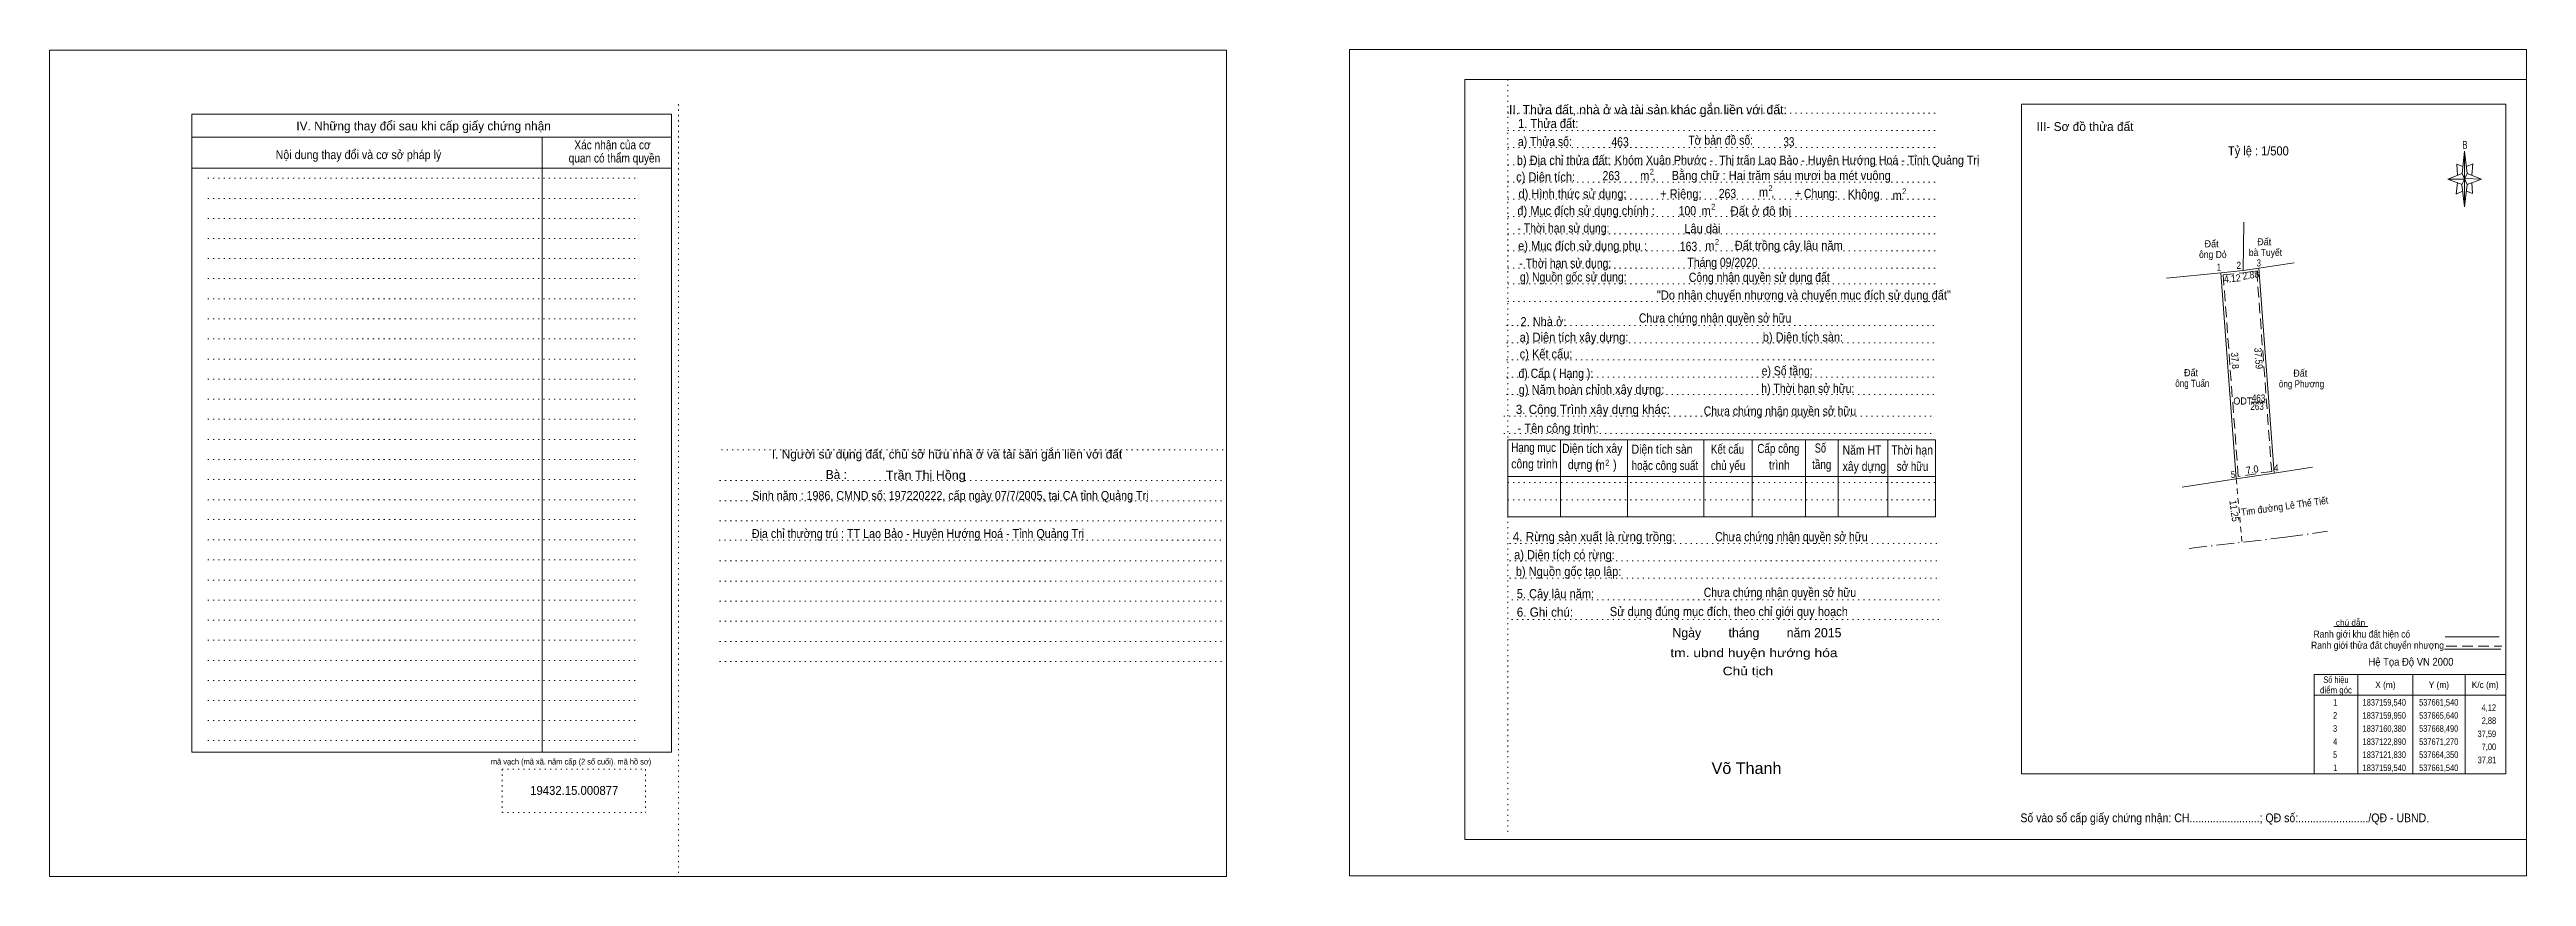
# Model space of a CAD drawing. Header units: metres. Extents: x 537264 to 537717, y 1837049 to 1837200.
import ezdxf
from ezdxf.enums import TextEntityAlignment as Align

# ---------------------------------------------------------------- set-up
doc = ezdxf.new("R2010")
doc.units = ezdxf.units.M
doc.header["$LTSCALE"] = 0.65
for name, pattern in [('DOT_DASHED', [7.7, 5, -1.2, 0.3, -1.2]), ('DOTTED', [1.5, 0.3, -1.2]), ('MEDIUM_DASHED', [4.5, 3, -1.5]), ('SHORT_DASHED', [2.7, 1.5, -1.2])]:
    doc.linetypes.add(name, pattern=pattern)
for name, color, linetype, lineweight in [('1', 7, 'DOTTED', 13), ('10', 7, 'Continuous', 13), ('2', 7, 'Continuous', 13), ('30', 7, 'Continuous', 13), ('7', 7, 'Continuous', 13)]:
    doc.layers.add(name, color=color, linetype=linetype, lineweight=lineweight)
for name, color, linetype in [('11', 7, 'Continuous'), ('18', 7, 'Continuous'), ('20', 7, 'Continuous'), ('4', 7, 'Continuous'), ('50', 7, 'Continuous'), ('9', 7, 'Continuous')]:
    doc.layers.add(name, color=color, linetype=linetype)

msp = doc.modelspace()

# ---------------------------------------------------------------- linework, layer by layer
at = {"layer": '1', "linetype": 'Continuous'}
for p, q in [((537523.17, 1837194.93), (537717.47, 1837194.93)), ((537523.17, 1837194.93), (537523.17, 1837055.85)), ((537717.47, 1837194.93), (537717.47, 1837055.85)), ((537523.17, 1837055.85), (537717.47, 1837055.85))]:
    msp.add_line(p, q, dxfattribs=at)
at = {"layer": '1'}
for p, q in [((537531.03, 1837194.93), (537531.03, 1837057.02)), ((537379.25, 1837190.37), (537379.25, 1837049.12)), ((537531.03, 1837188.74), (537609.31, 1837188.74)), ((537531.03, 1837185.6), (537609.31, 1837185.6)), ((537531.03, 1837182.45), (537609.31, 1837182.45)), ((537531.03, 1837179.3), (537609.31, 1837179.3)), ((537293.12, 1837176.84), (537371.36, 1837176.84)), ((537531.03, 1837176.14), (537609.31, 1837176.14)), ((537293.12, 1837173.16), (537371.36, 1837173.16)), ((537531.03, 1837173), (537609.31, 1837173)), ((537293.12, 1837169.5), (537371.36, 1837169.5)), ((537293.12, 1837165.82), (537371.36, 1837165.82)), ((537531.03, 1837169.85), (537609.31, 1837169.85)), ((537531.03, 1837166.7), (537609.31, 1837166.7)), ((537293.12, 1837162.14), (537371.36, 1837162.14)), ((537531.03, 1837163.54), (537609.31, 1837163.54)), ((537293.12, 1837158.48), (537371.36, 1837158.48)), ((537531.03, 1837160.41), (537609.31, 1837160.41)), ((537531.03, 1837157.53), (537609.31, 1837157.53)), ((537293.12, 1837154.8), (537371.36, 1837154.8)), ((537531.03, 1837154.32), (537609.31, 1837154.32)), ((537293.12, 1837151.12), (537371.36, 1837151.12)), ((537293.12, 1837147.45), (537371.36, 1837147.45)), ((537530.82, 1837149.91), (537609.09, 1837149.91)), ((537293.12, 1837143.78), (537371.36, 1837143.78)), ((537530.82, 1837146.75), (537609.09, 1837146.75)), ((537530.82, 1837143.6), (537609.09, 1837143.6)), ((537293.12, 1837140.1), (537371.36, 1837140.1)), ((537530.82, 1837140.46), (537609.09, 1837140.46)), ((537293.12, 1837136.43), (537371.36, 1837136.43)), ((537530.82, 1837137.31), (537609.09, 1837137.31)), ((537293.12, 1837132.75), (537371.36, 1837132.75)), ((537530.31, 1837133.34), (537608.58, 1837133.34)), ((537530.31, 1837130.18), (537608.58, 1837130.18)), ((537293.12, 1837129.08), (537371.36, 1837129.08)), ((537293.12, 1837125.42), (537371.36, 1837125.42)), ((537387.12, 1837127.18), (537479.57, 1837127.18)), ((537293.12, 1837121.73), (537371.36, 1837121.73)), ((537386.79, 1837121.53), (537479.25, 1837121.53)), ((537531.03, 1837121.16), (537609.31, 1837121.16)), ((537293.12, 1837118.04), (537371.36, 1837118.04)), ((537386.79, 1837117.84), (537479.25, 1837117.84)), ((537531.03, 1837118), (537609.31, 1837118)), ((537293.12, 1837114.39), (537371.36, 1837114.39)), ((537386.79, 1837114.17), (537479.25, 1837114.17)), ((537293.12, 1837110.72), (537371.36, 1837110.72)), ((537293.12, 1837107.04), (537371.36, 1837107.04)), ((537386.7, 1837110.66), (537479.15, 1837110.66)), ((537386.79, 1837106.83), (537479.25, 1837106.83)), ((537531.37, 1837110.01), (537609.63, 1837110.01)), ((537531.37, 1837106.86), (537609.63, 1837106.86)), ((537293.12, 1837103.35), (537371.36, 1837103.35)), ((537386.79, 1837103.16), (537479.25, 1837103.16)), ((537531.37, 1837103.71), (537609.63, 1837103.71)), ((537293.12, 1837099.68), (537371.36, 1837099.68)), ((537386.79, 1837099.48), (537479.25, 1837099.48)), ((537531.78, 1837099.74), (537610.04, 1837099.74)), ((537293.12, 1837096), (537371.36, 1837096)), ((537386.79, 1837095.79), (537479.25, 1837095.79)), ((537531.74, 1837096.12), (537609.97, 1837096.12)), ((537293.12, 1837092.33), (537371.36, 1837092.33)), ((537293.12, 1837088.65), (537371.36, 1837088.65)), ((537386.79, 1837092.12), (537479.25, 1837092.12)), ((537386.79, 1837088.44), (537479.25, 1837088.44)), ((537293.12, 1837084.99), (537371.36, 1837084.99)), ((537293.12, 1837081.32), (537371.36, 1837081.32)), ((537293.12, 1837077.63), (537371.36, 1837077.63)), ((537293.12, 1837073.96), (537371.36, 1837073.96)), ((537346.99, 1837068.72), (537373.22, 1837068.72)), ((537346.99, 1837068.72), (537346.99, 1837060.84)), ((537373.22, 1837068.72), (537373.22, 1837060.84)), ((537346.99, 1837060.84), (537373.22, 1837060.84))]:
    msp.add_line(p, q, dxfattribs=at)
at = {"layer": '1', "linetype": 'Continuous'}
for points in [[(537264.15, 1837049.12), (537479.57, 1837049.12), (537479.57, 1837200.3), (537264.15, 1837200.3)], [(537502.07, 1837049.24), (537717.47, 1837049.24), (537717.47, 1837200.39), (537502.07, 1837200.39)]]:
    msp.add_lwpolyline(points, close=True, dxfattribs=at)
at = {"layer": '10'}
for p, q in [((537531.03, 1837129.02), (537609.31, 1837129.02)), ((537531.03, 1837129.02), (537531.03, 1837114.92)), ((537540.66, 1837129.02), (537540.66, 1837114.92)), ((537552.93, 1837129.02), (537552.93, 1837114.92)), ((537566.9, 1837129.02), (537566.9, 1837114.92)), ((537575.75, 1837129.02), (537575.75, 1837114.92)), ((537585.53, 1837129.02), (537585.53, 1837114.92)), ((537591.5, 1837129.02), (537591.5, 1837114.92)), ((537600.6, 1837129.02), (537600.6, 1837114.92)), ((537609.31, 1837129.02), (537609.31, 1837114.92)), ((537531.03, 1837122.31), (537609.31, 1837122.31)), ((537531.03, 1837114.92), (537609.31, 1837114.92))]:
    msp.add_line(p, q, dxfattribs=at)
at = {"layer": '2'}
for p, q in [((537290.22, 1837188.55), (537377.95, 1837188.55)), ((537290.22, 1837188.55), (537290.22, 1837071.86)), ((537377.95, 1837188.55), (537377.95, 1837071.86)), ((537290.22, 1837184.34), (537377.95, 1837184.34)), ((537354.33, 1837184.34), (537354.33, 1837071.86)), ((537290.22, 1837178.68), (537377.95, 1837178.68)), ((537290.22, 1837071.86), (537377.95, 1837071.86))]:
    msp.add_line(p, q, dxfattribs=at)
msp.add_lwpolyline([(537625.05, 1837190.43), (537713.7, 1837190.43), (537713.7, 1837067.91), (537625.05, 1837067.91)], close=True, dxfattribs=at)
at = {"layer": '30'}
for p, q in [((537705.68, 1837177.72), (537706.13, 1837181.82)), ((537705.68, 1837175.73), (537703.05, 1837176.68)), ((537706.63, 1837175.73), (537706.13, 1837171.64)), ((537706.63, 1837177.72), (537709.25, 1837176.68)), ((537707.46, 1837176.04), (537707.57, 1837174.04)), ((537707.57, 1837174.04), (537706.47, 1837174.47))]:
    msp.add_line(p, q, dxfattribs=at)
for points in [[(537705.84, 1837178.98), (537704.72, 1837179.4), (537704.87, 1837177.41)], [(537706.47, 1837178.98), (537707.66, 1837179.51), (537707.46, 1837177.41)], [(537706.13, 1837176.68), (537705.68, 1837177.72), (537703.05, 1837176.68)], [(537704.83, 1837176.04), (537704.63, 1837173.94), (537705.78, 1837174.47)], [(537706.13, 1837176.68), (537706.63, 1837175.73), (537709.25, 1837176.68)]]:
    msp.add_lwpolyline(points, dxfattribs=at)
for points in [[(537706.13, 1837181.82), (537706.63, 1837177.72), (537706.13, 1837176.68)], [(537706.13, 1837176.68), (537703.05, 1837176.68), (537705.68, 1837177.72), (537706.63, 1837175.73), (537709.25, 1837176.68), (537706.13, 1837176.78)], [(537706.13, 1837176.68), (537706.13, 1837171.64), (537705.62, 1837175.73)]]:
    msp.add_lwpolyline(points, close=True, dxfattribs=at)
at = {"layer": '7'}
for p, q in [((537668.49, 1837160.38), (537674.93, 1837161.35)), ((537661.54, 1837159.54), (537651.59, 1837158.56)), ((537661.54, 1837159.54), (537664.35, 1837121.83)), ((537667.07, 1837135.91), (537669.66, 1837135.91)), ((537664.35, 1837121.83), (537654.46, 1837120.32)), ((537671.27, 1837122.89), (537664.35, 1837121.83)), ((537671.27, 1837122.89), (537678.32, 1837123.97)), ((537682.22, 1837094.85), (537688.45, 1837094.85)), ((537702.57, 1837092.95), (537712.47, 1837092.95)), ((537702.5, 1837090.72), (537712.75, 1837090.72)), ((537686.63, 1837086.09), (537686.63, 1837067.91)), ((537696.66, 1837086.09), (537696.66, 1837067.91)), ((537706.23, 1837086.09), (537706.23, 1837067.91)), ((537678.59, 1837082.26), (537713.7, 1837082.26))]:
    msp.add_line(p, q, dxfattribs=at)
at = {"layer": '7', "linetype": 'SHORT_DASHED'}
msp.add_line((537664.35, 1837121.83), (537665.41, 1837110.35), dxfattribs=at)
at = {"layer": '7', "linetype": 'DOT_DASHED'}
for p, q in [((537655.75, 1837109.14), (537673.35, 1837111.18)), ((537673.35, 1837111.18), (537681.06, 1837112.26))]:
    msp.add_line(p, q, dxfattribs=at)
at = {"layer": '7', "linetype": 'MEDIUM_DASHED'}
msp.add_line((537702.79, 1837091.25), (537712.94, 1837091.25), dxfattribs=at)
at = {"layer": '7'}
for points in [[(537661.54, 1837159.54), (537665.64, 1837159.95), (537665.72, 1837168.8)], [(537671.27, 1837122.89), (537668.49, 1837160.38), (537665.64, 1837159.95)]]:
    msp.add_lwpolyline(points, dxfattribs=at)
at = {"layer": '7', "linetype": 'MEDIUM_DASHED'}
msp.add_lwpolyline([(537661.97, 1837159.18), (537665.69, 1837159.55), (537668.12, 1837159.92), (537670.84, 1837123.23), (537664.72, 1837122.29)], close=True, dxfattribs=at)
at = {"layer": '7'}
msp.add_lwpolyline([(537678.59, 1837086.09), (537713.7, 1837086.09), (537713.7, 1837067.91), (537678.59, 1837067.91)], close=True, dxfattribs=at)

# ---------------------------------------------------------------- texts
at = {"layer": '1', "width": 0.85}
msp.add_text('mã vạch (mã xã. năm cấp (2 số cuối). mã hồ sơ)', height=1.05, dxfattribs=at).set_placement((537359.6, 1837069.6), align=Align.CENTER)
at = {"layer": '10'}
for s, p in [('IV. Những thay đổi sau khi cấp giấy chứng nhận', (537332.61, 1837185.6)), ('III- Sơ đồ thửa đất', (537636.675, 1837185.49)), ('I. Người sử dụng đất, chủ sở hữu nhà ở và tài sản gắn liền với đất', (537428.4, 1837125.56))]:
    msp.add_text(s, height=1.627, dxfattribs=at).set_placement(p, align=Align.CENTER)
for s, height, width, p in [('Xác nhận của cơ', 1.627, 0.85, (537367.18, 1837182.14)), ('Nội dung thay đổi và cơ sở pháp lý', 1.627, 0.9, (537320.69, 1837180.35)), ('  Khóm Xuân Phước -  Thị trấn Lao Bảo - Huyện Hướng Hoá - Tỉnh Quảng Trị', 1.63, 0.9, (537583.45, 1837179.36)), ('Bằng chữ : Hai trăm sáu mươi ba mét vuông', 1.68, 0.9, (537581.075, 1837176.52)), ('Địa chỉ thường trú : TT Lao Bảo - Huyện Hướng Hoá - Tỉnh Quảng Trị', 1.63, 0.9, (537423.085, 1837111.04))]:
    msp.add_text(s, height=height, dxfattribs=dict(at, width=width)).set_placement(p, align=Align.CENTER)
at = {"layer": '11', "width": 0.95}
msp.add_text('19432.15.000877', height=1.63, dxfattribs=at).set_placement((537360.18, 1837064.04), align=Align.CENTER)
at = {"layer": '18'}
for s, width, p in [('Trần Thị Hồng', 1.05, (537424.51, 1837121.73)), ('Sinh năm : 1986, CMND số: 197220222, cấp ngày 07/7/2005, tại CA tỉnh Quảng Trị          ', 0.9, (537431.75, 1837118))]:
    msp.add_text(s, height=1.63, dxfattribs=dict(at, width=width)).set_placement(p, align=Align.CENTER)
at = {"layer": '2'}
for s, p in [('II. Thửa đất, nhà ở và tài sản khác gắn liền với đất:', (537531.25, 1837188.55)), (',', (537557.48, 1837176.52)), (',', (537579.23, 1837173.43))]:
    msp.add_text(s, height=1.679, dxfattribs=at).set_placement(p)
for s, height, width, p in [('a) Thửa số:', 1.679, 0.85, (537532.89, 1837182.73)), ('1. Thửa đất:', 1.679, 0.9, (537532.92, 1837186.03)), ('Tờ bản đồ số:', 1.679, 0.85, (537564.07, 1837182.98)), ('c) Diện tích:', 1.679, 0.9, (537532.57, 1837176.26)), ('d) Hình thức sử dụng:', 1.679, 0.9, (537532.99, 1837173.16)), ('m', 1.679, 0.9, (537555.25, 1837176.48)), ('2', 1.05, 0.8, (537557.04, 1837177.53)), ('+ Riêng:', 1.679, 0.9, (537558.92, 1837173.16)), ('m', 1.679, 0.9, (537576.98, 1837173.48)), ('2', 1.05, 0.8, (537578.76, 1837174.53)), ('+ Chung:', 1.679, 0.85, (537583.59, 1837173.22)), ('Không', 1.679, 0.9, (537593.24, 1837173.1)), ('2', 1.05, 0.8, (537603.23, 1837173.94)), ('đ) Mục đích sử dụng chính : ', 1.679, 0.9, (537532.79, 1837170.07)), ('100', 1.68, 0.85, (537562.31, 1837170.07)), ('m', 1.679, 0.9, (537566.48, 1837170.07)), ('2', 1.05, 0.8, (537568.26, 1837171.12)), ('Đất ở đô thị', 1.679, 0.95, (537571.76, 1837170.02)), ('m', 1.679, 0.9, (537601.44, 1837172.89)), ('- Thời hạn sử dụng: ', 1.679, 0.85, (537532.79, 1837166.91)), ('e) Mục đích sử dụng phụ : ', 1.679, 0.9, (537532.92, 1837163.66)), ('Lâu dài', 1.679, 0.9, (537563.34, 1837166.8)), ('2', 1.05, 0.8, (537568.95, 1837164.69)), ('Đất trồng cây lâu năm', 1.679, 0.9, (537572.57, 1837163.72)), ('- Thời hạn sử dụng: ', 1.679, 0.85, (537533.13, 1837160.47)), ('163', 1.68, 0.85, (537562.52, 1837163.54)), ('Tháng 09/2020', 1.679, 0.85, (537563.91, 1837160.62)), ('m', 1.679, 0.9, (537567.15, 1837163.66)), ('g) Nguồn gốc sử dụng: ', 1.679, 0.85, (537533.25, 1837157.95)), ('a) Diện tích xây dựng:', 1.679, 0.9, (537533.21, 1837146.93)), ('2. Nhà ở:', 1.679, 0.9, (537533.35, 1837149.76)), ('b) Diện tích sàn:', 1.679, 0.9, (537577.7, 1837146.97)), ('c) Kết cấu:', 1.679, 0.9, (537533.21, 1837143.87)), ('đ) Cấp ( Hạng ):', 1.679, 0.85, (537532.99, 1837140.32)), ('g) Năm hoàn chỉnh xây dựng:', 1.679, 0.9, (537533.04, 1837137.37)), ('h) Thời hạn sở hữu:', 1.679, 0.85, (537577.43, 1837137.58)), ('e) Số tầng:', 1.679, 0.85, (537577.5, 1837140.78)), ('3. Công Trình xây dựng khác:', 1.679, 0.95, (537532.5, 1837133.73)), ('- Tên công trình:', 1.679, 0.9, (537532.83, 1837130.28)), ('công trình', 1.679, 0.85, (537531.67, 1837123.77)), ('Hạng mục', 1.679, 0.8, (537531.67, 1837126.77)), ('Diện tích xây', 1.679, 0.85, (537540.97, 1837126.59)), ('  dựng (     )', 1.679, 0.85, (537540.97, 1837123.63)), ('m', 1.679, 0.85, (537547.21, 1837123.56)), ('2', 1.057, 0.75, (537548.89, 1837124.29)), ('hoặc công suất', 1.679, 0.8, (537553.7, 1837123.46)), ('Diện tích sàn', 1.679, 0.85, (537553.7, 1837126.45)), ('chủ yếu', 1.679, 0.8, (537568.2, 1837123.46)), ('Kết cấu', 1.679, 0.8, (537568.2, 1837126.45)), ('Cấp công', 1.679, 0.8, (537576.71, 1837126.57)), ('    trình', 1.679, 0.85, (537576.71, 1837123.56)), ('tầng', 1.679, 0.8, (537586.75, 1837123.65)), (' Số', 1.679, 0.75, (537586.75, 1837126.66)), ('xây dựng', 1.679, 0.85, (537592.31, 1837123.32)), ('Năm HT', 1.679, 0.85, (537592.31, 1837126.29)), ('Thời hạn', 1.679, 0.85, (537601.23, 1837126.29)), ('  sở hữu', 1.679, 0.8, (537601.23, 1837123.32)), ('4. Rừng sản xuất là rừng trồng:', 1.679, 0.95, (537531.95, 1837110.44)), ('a) Diện tích có rừng:', 1.679, 0.9, (537532.2, 1837107.14)), ('b) Nguồn gốc tạo lập:', 1.679, 0.9, (537532.5, 1837104.09)), ('5. Cây lâu năm:', 1.679, 0.9, (537532.68, 1837100)), ('6. Ghi chú:', 1.679, 0.95, (537532.68, 1837096.64)), ('Số vào sổ cấp giấy chứng nhận: CH........................; QĐ số:......................../QĐ - UBND.', 1.6, 0.9, (537624.85, 1837059.04))]:
    msp.add_text(s, height=height, dxfattribs=dict(at, width=width)).set_placement(p)
for s, height, width, p in [('quan có thẩm quyền', 1.627, 0.85, (537367.535, 1837179.73)), ('b) Địa chỉ thửa đất:', 1.679, 0.9, (537541.28, 1837179.3))]:
    msp.add_text(s, height=height, dxfattribs=dict(at, width=width)).set_placement(p, align=Align.CENTER)
at = {"layer": '20'}
msp.add_text('Bà : ', height=1.627, dxfattribs=at).set_placement((537408.455, 1837121.83), align=Align.CENTER)
at = {"layer": '30', "width": 0.75}
msp.add_text('B', height=1.446, dxfattribs=at).set_placement((537706.19, 1837182.24), align=Align.CENTER)
at = {"layer": '4'}
for s, width, p in [('463', 0.85, (537549.99, 1837182.67)), ('33', 0.8, (537581.49, 1837182.67)), ('263', 0.85, (537548.37, 1837176.48)), ('263', 0.85, (537569.65, 1837173.22))]:
    msp.add_text(s, height=1.68, dxfattribs=dict(at, width=width)).set_placement(p)
at = {"layer": '50', "width": 0.9}
msp.add_text('Tỷ lệ : 1/500', height=1.68, dxfattribs=at).set_placement((537662.84, 1837181.02))
at = {"layer": '50'}
msp.add_text('Ngày        tháng        năm 2015', height=1.685, dxfattribs=at).set_placement((537576.635, 1837092.86), align=Align.CENTER)
for s, height, width, p in [('tm. ubnd huyện hướng hóa', 1.575, 1.2, (537576.085, 1837089.24)), ('Chủ tịch', 1.57, 1.2, (537574.985, 1837085.92)), ('Võ Thanh', 2.1, 1.05, (537574.725, 1837067.88))]:
    msp.add_text(s, height=height, dxfattribs=dict(at, width=width)).set_placement(p, align=Align.CENTER)
at = {"layer": '7'}
for s, height, width, p in [('Đất ', 1.3, 0.95, (537660.075, 1837164.21)), ('Đất ', 1.3, 0.95, (537669.705, 1837164.57)), ('ông Dỏ', 1.3, 0.9, (537660.07, 1837162.26)), ('bà Tuyết', 1.3, 0.9, (537669.7, 1837162.62)), ('ông Tuấn', 1.3, 0.85, (537656.31, 1837138.68)), ('Đất ', 1.3, 0.95, (537656.315, 1837140.63)), ('ông Phương', 1.3, 0.85, (537676.3, 1837138.59)), ('Đất ', 1.3, 0.95, (537676.305, 1837140.54)), ('ODT', 1.3, 0.95, (537665.57, 1837135.45)), ('263', 1.3, 0.85, (537668.175, 1837134.47)), ('463', 1.3, 0.85, (537668.435, 1837135.99)), ('Ranh giới khu đất hiện có ', 1.291, 0.9, (537687.55, 1837092.82)), ('chú dẫn', 1.076, 1.05, (537685.265, 1837095)), ('Ranh giới thửa đất chuyển nhượng', 1.291, 0.9, (537690.215, 1837090.77)), ('Hệ Tọa Độ VN 2000', 1.435, 0.9, (537696.33, 1837087.67)), ('điểm góc', 1.196, 0.9, (537682.615, 1837082.61)), ('Số hiệu', 1.196, 0.85, (537682.595, 1837084.52)), ('X (m)', 1.196, 0.95, (537691.65, 1837083.58)), ('Y (m)', 1.196, 0.95, (537701.445, 1837083.58)), ('K/c (m)', 1.196, 0.95, (537709.915, 1837083.58)), (' 1', 1.196, 0.75, (537682.275, 1837080.37)), ('1837159,540', 1.196, 0.85, (537691.445, 1837080.37)), ('537661,540', 1.196, 0.85, (537701.405, 1837080.37)), (' 3', 1.196, 0.8, (537682.26, 1837075.58)), (' 2', 1.196, 0.85, (537682.265, 1837077.97)), ('1837159,950', 1.196, 0.85, (537691.445, 1837077.97)), ('1837160,380', 1.196, 0.85, (537691.445, 1837075.58)), ('537665,640', 1.196, 0.85, (537701.405, 1837077.97)), ('537668,490', 1.196, 0.85, (537701.405, 1837075.58)), (' 4', 1.196, 0.85, (537682.27, 1837073.18)), (' 5', 1.196, 0.8, (537682.26, 1837070.8)), ('1837122,890', 1.196, 0.85, (537691.445, 1837073.18)), ('1837121,830', 1.196, 0.85, (537691.445, 1837070.8)), ('537671,270', 1.196, 0.85, (537701.405, 1837073.18)), ('537664,350', 1.196, 0.85, (537701.405, 1837070.8)), (' 1', 1.196, 0.75, (537682.275, 1837068.4)), ('1837159,540', 1.196, 0.85, (537691.445, 1837068.4)), ('537661,540', 1.196, 0.85, (537701.405, 1837068.4))]:
    msp.add_text(s, height=height, dxfattribs=dict(at, width=width)).set_placement(p, align=Align.CENTER)
for s, height, width, p in [(' 1', 1.3, 0.75, (537661.55, 1837159.94)), (' 2', 1.3, 0.85, (537665.23, 1837160.26)), (' 3', 1.3, 0.8, (537668.87, 1837160.71)), (' 5', 1.3, 0.8, (537664.15, 1837122.02)), (' 4', 1.3, 0.85, (537672.09, 1837123.23)), ('4,12', 1.196, 0.85, (537711.91, 1837079.4)), ('37,59', 1.196, 0.85, (537711.92, 1837074.61)), ('2,88', 1.196, 0.85, (537711.92, 1837077.02)), ('37,81', 1.196, 0.85, (537711.94, 1837069.83)), ('7,00', 1.196, 0.85, (537711.92, 1837072.24))]:
    msp.add_text(s, height=height, dxfattribs=dict(at, width=width)).set_placement(p, align=Align.RIGHT)
for s, rotation, width, p in [('4.12', 5.711, 0.9, (537663.69, 1837157.862)), ('2.88', 8.58, 0.9, (537667.113, 1837158.5)), ('37.8', 274.262, 0.9, (537663.491, 1837143.443)), ('37.59', 274.241, 0.9, (537667.802, 1837143.848)), ('7.0', 8.709, 0.95, (537667.387, 1837122.913)), ('11.25', 278.006, 0.9, (537663.353, 1837115.9)), ('Tim đường Lê Thế Tiết', 8.005, 0.9, (537673.294, 1837116.206))]:
    msp.add_text(s, height=1.3, rotation=rotation, dxfattribs=dict(at, width=width)).set_placement(p, align=Align.CENTER)
at = {"layer": '9'}
for s, height, width, p in [('"Do nhận chuyển nhượng và chuyển mục đích sử dụng đất"', 1.68, 0.9, (537558.33, 1837154.64)), ('Công nhận quyền sử dụng đất ', 1.679, 0.85, (537564.17, 1837157.89)), ('Chưa chứng nhận quyền sở hữu', 1.679, 0.85, (537555.03, 1837150.44)), ('Chưa chứng nhận quyền sở hữu', 1.679, 0.85, (537566.9, 1837133.43)), ('Chưa chứng nhận quyền sở hữu', 1.679, 0.85, (537568.99, 1837110.44)), ('Chưa chứng nhận quyền sở hữu', 1.679, 0.85, (537566.9, 1837100.25)), ('Sử dụng đúng mục đích, theo chỉ giới quy hoạch', 1.679, 0.9, (537549.71, 1837096.75))]:
    msp.add_text(s, height=height, dxfattribs=dict(at, width=width)).set_placement(p)

doc.saveas('drawing.dxf')
